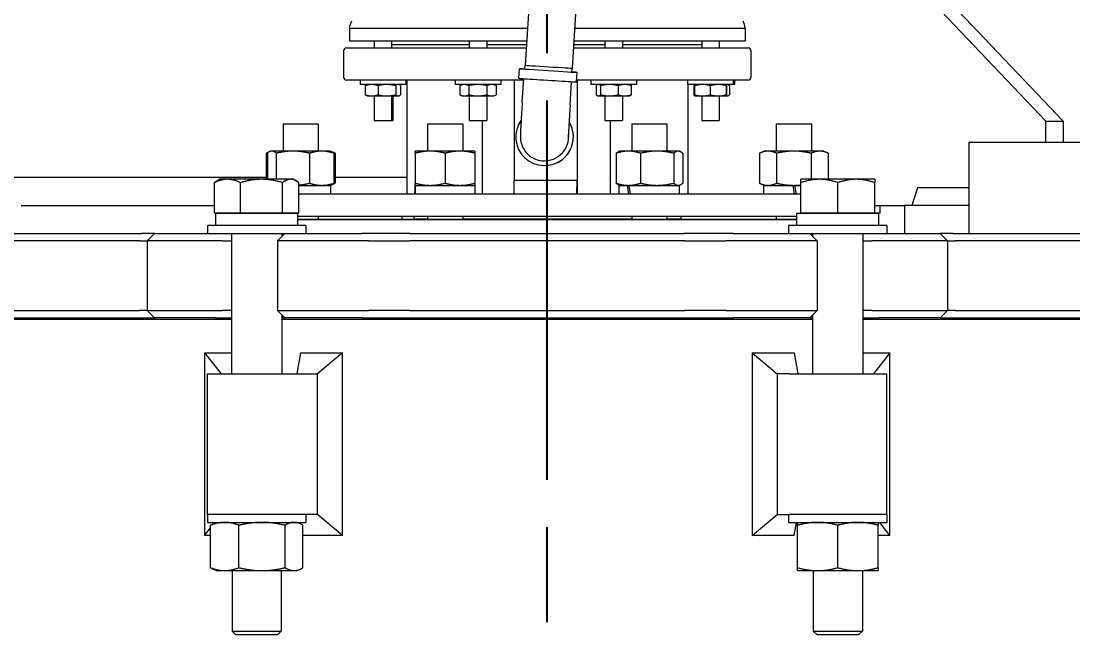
# Model space of a CAD drawing. Header units: inches. Extents: x 19 to 503, y 6 to 322.
# Drawn here: x 94.11 to 112.83, y 125.1 to 136.18 of the extents above; entities that cross this region are included whole.
import ezdxf

# ---------------------------------------------------------------- set-up
doc = ezdxf.new("R2010")
doc.units = ezdxf.units.IN
doc.header["$LTSCALE"] = 15
doc.header["$MEASUREMENT"] = 0
doc.linetypes.add('CHAIN', pattern=[0.7087, 0.4724, -0.0591, 0.1181, -0.0591])
doc.layers.add('Centerline', color=5, linetype='CHAIN', lineweight=25, true_color=0x0000ff)
doc.layers.add('Dimension (ANSI)', color=7, linetype='Continuous', lineweight=25)
doc.layers.add('Visible (ANSI)', color=7, linetype='Continuous', lineweight=50)
doc.styles.add('MEMCOR Medium', font='arial.ttf')
doc.dimstyles.new('Default (ANSI)', dxfattribs={"dimscale": 15, "dimtxt": 0.15, "dimasz": 0.098425, "dimexe": 0.125, "dimexo": 0.0625, "dimgap": 0.031496, "dimtad": 0, "dimtih": 1, "dimtoh": 1, "dimdec": 4, "dimrnd": 1e-08, "dimzin": 3, "dimdsep": 46, "dimlunit": 5, "dimtxsty": 'MEMCOR Medium', "dimcen": 0.09, "dimdle": 0.393701, "dimclrd": 256, "dimclre": 256, "dimclrt": 256, "dimadec": 0, "dimazin": 1, "dimtfac": 0.8, "dimtofl": 0, "dimtmove": 0, "dimatfit": 3, "dimfxl": 1, "dimfrac": 1, "dimtolj": 1, "dimtzin": 4, "dimlwd": -1, "dimlwe": -1, "dimarcsym": 0})

# ---------------------------------------------------------------- blocks, each defined once
blk = doc.blocks.new('*D19')
at = {"layer": 'Defpoints', "color": 0, "transparency": 16777216}
for p in [(76.442, 131.031), (130.511, 131.031), (130.511, 122.723)]:
    blk.add_point(p, dxfattribs=at)
at = {"layer": 'Dimension (ANSI)', "transparency": 16777216}
for p, q in [((76.442, 130.093), (76.442, 120.848)), ((130.511, 130.093), (130.511, 120.848)), ((76.442, 122.723), (68.227, 122.723)), ((129.035, 122.723), (77.918, 122.723))]:
    blk.add_line(p, q, dxfattribs=at)
for points in [[(77.918, 122.969), (77.918, 122.477), (76.442, 122.723)], [(129.035, 122.969), (129.035, 122.477), (130.511, 122.723)]]:
    blk.add_solid(points, dxfattribs=at)
at = {"layer": 'Dimension (ANSI)', "transparency": 16777216, "char_height": 2.25, "attachment_point": 5, "style": 'MEMCOR Medium'}
for s, insert in [('\\A1; 54{\\H0.8x;\\S1#16;} in', (59.228, 125.038)), ('\\A1;[1373.4 mm]', (59.228, 120.809))]:
    blk.add_mtext(s, dxfattribs=dict(at, insert=insert))
blk = doc.blocks.new('*D29')
at = {"layer": 'Defpoints', "color": 0, "transparency": 16777216}
for p in [(31.787, 141.416), (102.901, 141.416), (80.752, 44.463)]:
    blk.add_point(p, dxfattribs=at)
at = {"layer": 'Dimension (ANSI)', "transparency": 16777216}
for p, q in [((101.964, 141.416), (29.912, 141.416)), ((31.787, 139.94), (31.787, 89.902)), ((31.787, 45.94), (31.787, 81.414)), ((79.815, 44.463), (29.912, 44.463))]:
    blk.add_line(p, q, dxfattribs=at)
for points in [[(31.54, 139.94), (32.033, 139.94), (31.787, 141.416)], [(31.54, 45.94), (32.033, 45.94), (31.787, 44.463)]]:
    blk.add_solid(points, dxfattribs=at)
at = {"layer": 'Dimension (ANSI)', "transparency": 16777216, "char_height": 2.25, "attachment_point": 5, "style": 'MEMCOR Medium'}
for s, insert in [('\\A1; 96{\\H0.8x;\\S15#16;} in', (31.787, 87.988)), ('\\A1;[2462.6 mm]', (31.787, 83.744))]:
    blk.add_mtext(s, dxfattribs=dict(at, insert=insert))

msp = doc.modelspace()

# ---------------------------------------------------------------- linework, layer by layer
at = {"layer": 'Centerline', "linetype": 'CHAIN', "ltscale": 0.952448}
msp.add_line((103.47641, 47.01654), (103.47641, 144.14144), dxfattribs=at)
at = {"layer": 'Visible (ANSI)', "linetype": 'Continuous', "lineweight": 18}
for p, q in [((103.26686, 138.28921), (103.08156, 135.39434)), ((104.10245, 138.23572), (103.91716, 135.34086)), ((109.96824, 136.90094), (112.34588, 134.40094)), ((112.6549, 134.40094), (110.27726, 136.90094)), ((99.95641, 136.05414), (103.1238, 136.05414)), ((99.95641, 136.05414), (99.95641, 135.82594)), ((103.96281, 136.05414), (106.99641, 136.05414)), ((106.99641, 136.05414), (106.99641, 135.82594)), ((99.95641, 135.82594), (103.10919, 135.82594)), ((100.39489, 135.82594), (100.39489, 135.70094)), ((100.70739, 135.82594), (100.70739, 135.70094)), ((100.70739, 135.76512), (102.0874, 135.76512)), ((102.0874, 135.82594), (102.0874, 135.70094)), ((102.3999, 135.82594), (102.3999, 135.70094)), ((102.3999, 135.76512), (103.1053, 135.76512)), ((103.94431, 135.76512), (104.50204, 135.76512)), ((103.94821, 135.82594), (106.99641, 135.82594)), ((104.50204, 135.82594), (104.50204, 135.70094)), ((104.81454, 135.82594), (104.81454, 135.70094)), ((104.81454, 135.76512), (106.22435, 135.76512)), ((106.22435, 135.82594), (106.22435, 135.70094)), ((106.53685, 135.82594), (106.53685, 135.70094)), ((99.85141, 135.65094), (99.85141, 135.18094)), ((99.90141, 135.70094), (103.10119, 135.70094)), ((103.9402, 135.70094), (107.05141, 135.70094)), ((107.10141, 135.65094), (107.10141, 135.18094)), ((103.07934, 135.32624), (103.08156, 135.39434)), ((103.91068, 135.27302), (103.91716, 135.34086)), ((102.97254, 135.16186), (102.98346, 135.33237)), ((103.03099, 134.73757), (103.05779, 135.15624)), ((103.99565, 135.09637), (104.00656, 135.26689)), ((103.05617, 135.13094), (99.90141, 135.13094)), ((100.14514, 135.13094), (100.14514, 135.05094)), ((100.95714, 135.05094), (100.14514, 135.05094)), ((100.23645, 135.03063), (100.23645, 134.86825)), ((100.26964, 135.05094), (100.25902, 135.04599)), ((100.46428, 135.03063), (100.46428, 134.86825)), ((100.77897, 135.03063), (100.77897, 134.86825)), ((100.83264, 135.05094), (100.84327, 135.04599)), ((100.86584, 135.03063), (100.86584, 134.86825)), ((100.95714, 135.13094), (100.95714, 135.05094)), ((100.97641, 135.13094), (100.97641, 133.10094)), ((101.83765, 135.13094), (101.83765, 135.05094)), ((102.64965, 135.05094), (101.83765, 135.05094)), ((101.91861, 135.03063), (101.91861, 134.86825)), ((101.96215, 135.05094), (101.92022, 135.03139)), ((102.07868, 135.03063), (102.07868, 134.86825)), ((102.40371, 135.03063), (102.40371, 134.86825)), ((102.52515, 135.05094), (102.56708, 135.03139)), ((102.56869, 135.03063), (102.56869, 134.86825)), ((102.64965, 135.13094), (102.64965, 135.05094)), ((102.88737, 135.13094), (102.88737, 133.35094)), ((103.88358, 134.683), (103.91038, 135.10167)), ((107.05141, 135.13094), (103.99786, 135.13094)), ((104.00733, 135.13094), (104.00733, 133.10094)), ((104.25229, 135.13094), (104.25229, 135.05094)), ((105.06429, 135.05094), (104.25229, 135.05094)), ((104.34506, 135.03063), (104.34506, 134.86825)), ((104.37679, 135.05094), (104.36753, 135.04662)), ((104.42645, 135.03063), (104.42645, 134.86825)), ((104.73968, 135.03063), (104.73968, 134.86825)), ((104.93979, 135.05094), (104.94905, 135.04662)), ((104.97152, 135.03063), (104.97152, 134.86825)), ((105.06429, 135.13094), (105.06429, 135.05094)), ((105.9746, 135.13094), (105.9746, 135.05094)), ((106.7866, 135.05094), (105.9746, 135.05094)), ((105.97641, 135.05094), (105.97641, 133.10094)), ((106.08698, 135.03063), (106.08698, 134.86825)), ((106.09769, 135.03063), (106.09769, 134.86825)), ((106.0991, 135.05094), (106.09909, 135.05093)), ((106.37776, 135.03063), (106.37776, 134.86825)), ((106.66067, 135.03063), (106.66067, 134.86825)), ((106.6621, 135.05094), (106.66211, 135.05093)), ((106.66351, 135.03063), (106.66351, 134.86825)), ((106.68317, 135.05094), (106.6938, 135.04599)), ((106.71637, 135.03063), (106.71637, 134.86825)), ((106.7866, 135.13094), (106.7866, 135.05094)), ((106.80767, 135.05094), (106.7866, 135.05094)), ((106.80767, 135.13094), (106.80767, 135.05094)), ((100.26964, 134.84794), (100.25902, 134.85289)), ((100.26964, 134.84794), (100.35036, 134.84794)), ((100.35036, 134.84794), (100.62162, 134.84794)), ((100.39489, 134.84794), (100.39489, 134.41008)), ((100.62162, 134.84794), (100.8224, 134.84794)), ((100.70739, 134.84794), (100.70739, 134.41008)), ((100.72846, 134.84794), (100.72846, 134.41008)), ((100.8224, 134.84794), (100.83264, 134.84794)), ((100.83264, 134.84794), (100.84327, 134.85289)), ((101.96215, 134.84794), (101.92022, 134.86749)), ((101.96215, 134.84794), (101.99864, 134.84794)), ((101.99864, 134.84794), (102.24119, 134.84794)), ((102.0874, 134.84794), (102.0874, 134.41008)), ((102.24119, 134.84794), (102.4862, 134.84794)), ((102.3999, 134.84794), (102.3999, 134.41008)), ((102.4862, 134.84794), (102.52515, 134.84794)), ((102.52515, 134.84794), (102.56708, 134.86749)), ((104.37679, 134.84794), (104.36753, 134.85226)), ((104.37679, 134.84794), (104.38576, 134.84794)), ((104.38576, 134.84794), (104.58306, 134.84794)), ((104.50204, 134.84794), (104.50204, 134.41008)), ((104.58306, 134.84794), (104.8556, 134.84794)), ((104.81454, 134.84794), (104.81454, 134.41008)), ((104.8556, 134.84794), (104.93979, 134.84794)), ((104.93979, 134.84794), (104.94905, 134.85226)), ((106.0991, 134.84794), (106.09909, 134.84794)), ((106.0991, 134.84794), (106.23773, 134.84794)), ((106.22435, 134.84794), (106.22435, 134.41008)), ((106.23773, 134.84794), (106.51922, 134.84794)), ((106.51922, 134.84794), (106.66209, 134.84794)), ((106.53685, 134.84794), (106.53685, 134.41008)), ((106.66209, 134.84794), (106.6621, 134.84794)), ((106.6621, 134.84794), (106.67293, 134.84794)), ((106.6621, 134.84794), (106.66211, 134.84794)), ((106.67293, 134.84794), (106.68317, 134.84794)), ((106.68317, 134.84794), (106.6938, 134.85289)), ((100.39489, 134.41008), (100.70739, 134.41008)), ((100.70739, 134.41008), (100.72846, 134.41008)), ((102.0874, 134.41008), (102.3999, 134.41008)), ((102.31881, 134.41008), (102.31881, 133.10094)), ((104.50204, 134.41008), (104.81454, 134.41008)), ((104.59515, 134.41008), (104.59515, 133.10094)), ((106.22435, 134.41008), (106.53685, 134.41008)), ((98.77548, 134.35094), (99.40048, 134.35094)), ((98.77548, 134.35094), (98.77548, 133.86594)), ((99.40048, 134.35094), (99.40048, 133.86594)), ((101.34616, 134.35094), (101.97116, 134.35094)), ((101.34616, 134.35094), (101.34616, 133.86594)), ((101.97116, 134.35094), (101.97116, 133.86594)), ((104.98165, 134.35094), (105.60665, 134.35094)), ((104.98165, 134.35094), (104.98165, 133.86594)), ((105.60665, 134.35094), (105.60665, 133.86594)), ((107.55233, 134.35094), (108.17733, 134.35094)), ((107.55233, 134.35094), (107.55233, 133.86594)), ((108.17733, 134.35094), (108.17733, 133.86594)), ((112.34588, 134.40094), (112.6549, 134.40094)), ((112.34588, 134.02594), (112.34588, 134.40094)), ((112.6549, 134.40094), (112.6549, 134.02594)), ((98.53825, 133.8572), (98.47483, 133.82763)), ((98.55698, 133.86594), (98.53825, 133.8572)), ((98.57507, 133.86594), (98.55698, 133.86594)), ((98.95055, 133.86594), (98.57507, 133.86594)), ((99.46345, 133.86594), (98.95055, 133.86594)), ((99.61898, 133.86594), (99.46345, 133.86594)), ((99.61898, 133.86594), (99.63771, 133.8572)), ((99.63771, 133.8572), (99.70112, 133.82763)), ((101.39316, 133.86594), (101.12766, 133.86594)), ((101.92416, 133.86594), (101.39316, 133.86594)), ((102.18966, 133.86594), (101.92416, 133.86594)), ((104.76315, 133.86594), (104.74442, 133.8572)), ((104.91868, 133.86594), (104.76315, 133.86594)), ((105.43159, 133.86594), (104.91868, 133.86594)), ((105.80706, 133.86594), (105.43159, 133.86594)), ((105.82515, 133.86594), (105.80706, 133.86594)), ((105.82515, 133.86594), (105.84388, 133.8572)), ((107.33383, 133.86594), (107.25169, 133.82763)), ((107.40497, 133.86594), (107.33383, 133.86594)), ((107.86483, 133.86594), (107.40497, 133.86594)), ((108.32469, 133.86594), (107.86483, 133.86594)), ((108.39583, 133.86594), (108.32469, 133.86594)), ((108.39583, 133.86594), (108.47798, 133.82763)), ((110.97641, 134.02594), (126.97641, 134.02594)), ((110.97641, 134.02594), (110.97641, 132.40094)), ((98.47483, 133.82763), (98.47483, 133.36457)), ((98.49573, 133.82763), (98.49573, 133.36457)), ((98.65442, 133.82763), (98.65442, 133.36457)), ((99.24667, 133.82763), (99.24667, 133.29524)), ((99.68023, 133.82763), (99.68023, 133.29524)), ((99.70112, 133.82763), (99.70112, 133.29524)), ((101.12766, 133.82763), (101.12766, 133.29524)), ((101.65866, 133.82763), (101.65866, 133.29524)), ((102.18966, 133.82763), (102.18966, 133.29524)), ((103.42838, 133.69377), (103.42472, 133.69377)), ((104.7019, 133.82763), (104.7019, 133.29524)), ((105.13546, 133.82763), (105.13546, 133.29524)), ((105.72771, 133.82763), (105.72771, 133.29524)), ((105.88641, 133.82763), (105.88641, 133.29524)), ((107.25169, 133.82763), (107.25169, 133.29524)), ((107.55826, 133.82763), (107.55826, 133.29524)), ((108.17141, 133.82763), (108.17141, 133.36457)), ((108.47798, 133.82763), (108.47798, 133.36457)), ((103.42987, 133.60834), (103.42838, 133.60834)), ((93.14491, 133.40094), (98.47483, 133.40094)), ((97.55527, 132.76057), (97.55527, 133.30598)), ((97.65027, 133.36457), (97.59623, 133.33336)), ((97.78584, 133.36457), (97.65027, 133.36457)), ((98.3919, 133.36457), (97.78584, 133.36457)), ((98.0164, 132.76057), (98.0164, 133.30598)), ((98.91234, 133.36457), (98.3919, 133.36457)), ((98.7674, 132.76057), (98.7674, 133.30598)), ((98.96227, 133.36457), (98.91234, 133.36457)), ((98.96227, 133.36457), (99.01632, 133.33336)), ((99.05728, 132.76057), (99.05728, 133.30598)), ((99.63771, 133.26567), (99.70112, 133.29524)), ((99.70112, 133.40094), (100.97641, 133.40094)), ((102.88519, 133.10094), (102.88737, 133.35094)), ((102.88737, 133.35094), (104.00733, 133.35094)), ((104.00514, 133.10094), (104.00733, 133.35094)), ((104.00733, 133.35094), (104.00733, 133.10094)), ((107.33383, 133.25694), (107.25169, 133.29524)), ((108.31854, 133.36457), (107.99054, 133.36457)), ((107.99054, 132.76057), (107.99054, 133.30598)), ((108.97454, 133.36457), (108.31854, 133.36457)), ((108.64654, 132.76057), (108.64654, 133.30598)), ((109.30254, 133.36457), (108.97454, 133.36457)), ((109.30254, 132.76057), (109.30254, 133.30598)), ((99.05728, 133.25694), (99.62448, 133.25694)), ((107.99054, 133.10094), (99.05728, 133.10094)), ((99.61898, 133.25694), (99.63771, 133.26567)), ((99.62448, 133.10094), (99.62448, 133.25694)), ((101.12216, 133.10094), (101.12216, 133.14635)), ((101.12251, 133.25694), (102.19516, 133.25694)), ((102.19516, 133.10094), (102.19516, 133.25694)), ((104.76315, 133.25694), (104.74442, 133.26567)), ((104.75765, 133.25694), (104.90125, 133.25694)), ((104.75765, 133.10094), (104.75765, 133.25694)), ((104.90125, 133.25694), (104.90514, 133.25694)), ((104.90514, 133.25694), (104.91868, 133.25694)), ((104.91868, 133.25694), (104.92883, 133.25694)), ((104.92883, 133.25694), (105.83065, 133.25694)), ((105.82515, 133.25694), (105.84388, 133.26567)), ((105.83065, 133.10094), (105.83065, 133.25694)), ((107.32833, 133.25694), (107.84533, 133.25694)), ((107.32833, 133.10094), (107.32833, 133.25694)), ((107.84533, 133.25694), (107.86483, 133.25694)), ((107.84533, 133.25694), (107.87284, 133.10094)), ((107.86483, 133.25694), (107.88433, 133.25694)), ((107.91184, 133.10094), (107.88433, 133.25694)), ((107.88433, 133.25694), (107.99054, 133.25694)), ((110.06335, 133.21344), (109.96678, 132.90094)), ((110.97641, 133.21344), (110.06335, 133.21344)), ((94.11213, 132.90094), (97.55527, 132.90094)), ((97.78584, 132.76057), (97.55527, 132.76057)), ((97.57677, 132.76056), (99.03577, 132.76056)), ((97.57677, 132.54156), (97.57677, 132.76056)), ((97.65027, 132.76057), (97.65027, 132.76056)), ((98.0164, 132.76057), (97.78584, 132.76057)), ((98.3919, 132.76057), (98.0164, 132.76057)), ((98.7674, 132.76057), (98.3919, 132.76057)), ((98.91234, 132.76057), (98.7674, 132.76057)), ((99.05728, 132.76057), (98.91234, 132.76057)), ((98.96227, 132.76057), (98.96227, 132.76056)), ((99.03577, 132.54156), (99.03577, 132.76056)), ((107.91704, 132.76056), (109.37604, 132.76056)), ((107.91704, 132.54156), (107.91704, 132.76056)), ((108.31854, 132.76057), (107.99054, 132.76057)), ((107.99054, 132.76057), (107.99054, 132.76056)), ((108.64654, 132.76057), (108.31854, 132.76057)), ((108.97454, 132.76057), (108.64654, 132.76057)), ((109.30254, 132.76057), (108.97454, 132.76057)), ((109.30254, 132.90094), (109.83159, 132.90094)), ((109.30254, 132.76057), (109.30254, 132.76056)), ((109.39754, 132.76057), (109.30254, 132.76057)), ((109.37604, 132.54156), (109.37604, 132.76056)), ((109.39754, 132.76057), (109.39754, 132.90094)), ((110.97641, 132.90094), (109.83159, 132.90094)), ((109.83159, 132.90094), (109.83159, 132.40094)), ((99.18127, 132.54156), (97.43127, 132.54156)), ((97.43127, 132.54156), (97.43127, 132.40094)), ((107.91704, 132.70094), (99.03577, 132.70094)), ((107.91704, 132.65094), (99.03577, 132.65094)), ((99.03577, 132.65094), (107.91704, 132.65094)), ((99.18127, 132.54156), (99.18127, 132.40094)), ((99.40048, 132.70094), (99.40048, 132.65094)), ((100.89045, 132.70094), (100.89045, 132.65094)), ((101.10141, 132.70094), (101.10141, 132.66094)), ((101.10141, 132.66094), (101.34616, 132.66094)), ((101.34616, 132.70094), (101.34616, 132.65094)), ((101.97116, 132.70094), (101.97116, 132.65094)), ((101.97116, 132.66094), (104.98165, 132.66094)), ((104.98165, 132.70094), (104.98165, 132.65094)), ((105.60665, 132.70094), (105.60665, 132.65094)), ((105.60665, 132.66094), (105.85141, 132.66094)), ((105.85141, 132.70094), (105.85141, 132.66094)), ((107.55233, 132.70094), (107.55233, 132.65094)), ((109.52154, 132.54156), (107.77154, 132.54156)), ((107.77154, 132.54156), (107.77154, 132.40094)), ((109.52154, 132.54156), (109.52154, 132.40094)), ((91.75326, 132.40094), (96.2565, 132.40094)), ((96.48577, 132.40094), (96.2565, 132.40094)), ((96.48577, 132.40094), (96.35577, 132.27094)), ((96.48577, 132.40094), (97.1538, 132.40094)), ((97.1538, 132.40094), (97.42631, 132.40094)), ((97.42631, 132.40094), (97.56987, 132.40094)), ((97.56987, 132.40094), (98.80415, 132.40094)), ((97.85877, 132.40094), (97.85877, 129.90094)), ((98.80415, 132.40094), (98.67415, 132.27094)), ((98.75377, 132.40094), (98.75377, 132.35057)), ((98.80415, 132.40094), (98.904, 132.40094)), ((98.904, 132.40094), (99.18009, 132.40094)), ((99.18009, 132.40094), (100.17062, 132.40094)), ((100.35964, 132.40094), (100.17062, 132.40094)), ((101.03927, 132.40094), (100.35964, 132.40094)), ((101.03927, 132.40094), (105.91354, 132.40094)), ((106.59318, 132.40094), (105.91354, 132.40094)), ((106.78219, 132.40094), (106.59318, 132.40094)), ((106.78219, 132.40094), (107.77272, 132.40094)), ((107.77272, 132.40094), (108.04881, 132.40094)), ((108.04881, 132.40094), (108.14867, 132.40094)), ((108.14867, 132.40094), (108.27867, 132.27094)), ((108.14867, 132.40094), (109.38294, 132.40094)), ((108.19904, 132.40094), (108.19904, 132.35057)), ((109.09404, 132.40094), (109.09404, 129.90094)), ((109.38294, 132.40094), (109.5265, 132.40094)), ((109.5265, 132.40094), (109.79902, 132.40094)), ((109.79902, 132.40094), (110.46705, 132.40094)), ((110.69631, 132.40094), (110.46705, 132.40094)), ((110.46705, 132.40094), (110.59705, 132.27094)), ((110.69631, 132.40094), (115.19956, 132.40094)), ((96.21876, 132.27094), (91.69198, 132.27094)), ((96.21876, 132.27094), (96.35577, 132.27094)), ((97.12362, 132.27094), (96.35577, 132.27094)), ((96.35577, 132.27094), (96.35577, 131.03094)), ((97.39743, 132.27094), (97.12362, 132.27094)), ((97.69816, 132.27094), (97.39743, 132.27094)), ((97.69816, 132.27094), (97.85877, 132.27094)), ((98.88217, 132.27094), (98.67415, 132.27094)), ((98.67415, 132.27094), (98.67415, 131.03094)), ((99.15959, 132.27094), (98.88217, 132.27094)), ((100.29812, 132.27094), (99.15959, 132.27094)), ((100.29812, 132.27094), (100.48714, 132.27094)), ((100.48714, 132.27094), (101.02653, 132.27094)), ((105.92628, 132.27094), (101.02653, 132.27094)), ((105.92628, 132.27094), (106.46567, 132.27094)), ((106.46567, 132.27094), (106.65469, 132.27094)), ((107.79323, 132.27094), (106.65469, 132.27094)), ((108.07064, 132.27094), (107.79323, 132.27094)), ((108.27867, 132.27094), (108.07064, 132.27094)), ((108.27867, 132.27094), (108.27867, 131.03094)), ((109.09404, 132.27094), (109.25465, 132.27094)), ((109.55538, 132.27094), (109.25465, 132.27094)), ((109.8292, 132.27094), (109.55538, 132.27094)), ((110.59705, 132.27094), (109.8292, 132.27094)), ((110.59705, 132.27094), (110.73405, 132.27094)), ((110.59705, 132.27094), (110.59705, 131.03094)), ((115.26084, 132.27094), (110.73405, 132.27094)), ((97.85877, 130.86969), (89.20062, 130.86969)), ((91.41001, 130.90094), (96.48577, 130.90094)), ((91.69198, 131.03094), (96.21876, 131.03094)), ((96.35577, 131.03094), (96.21876, 131.03094)), ((96.35577, 131.03094), (97.12362, 131.03094)), ((96.48577, 130.90094), (96.35577, 131.03094)), ((97.1538, 130.90094), (96.48577, 130.90094)), ((97.12362, 131.03094), (97.39743, 131.03094)), ((97.42631, 130.90094), (97.1538, 130.90094)), ((97.39743, 131.03094), (97.69816, 131.03094)), ((97.57066, 130.90094), (97.42631, 130.90094)), ((97.57066, 130.90094), (97.85877, 130.90094)), ((97.85877, 131.03094), (97.69816, 131.03094)), ((98.67415, 131.03094), (98.88217, 131.03094)), ((98.80415, 130.90094), (98.67415, 131.03094)), ((98.75377, 130.95131), (98.75377, 129.90094)), ((98.75377, 130.90094), (98.80415, 130.90094)), ((108.19904, 130.86969), (98.75377, 130.86969)), ((98.904, 130.90094), (98.80415, 130.90094)), ((98.88217, 131.03094), (99.15959, 131.03094)), ((99.18009, 130.90094), (98.904, 130.90094)), ((99.15959, 131.03094), (100.29812, 131.03094)), ((100.17062, 130.90094), (99.18009, 130.90094)), ((100.17062, 130.90094), (100.35964, 130.90094)), ((100.48714, 131.03094), (100.29812, 131.03094)), ((100.35964, 130.90094), (100.69434, 130.90094)), ((101.02653, 131.03094), (100.48714, 131.03094)), ((100.69434, 130.90094), (106.25847, 130.90094)), ((101.02653, 131.03094), (105.92628, 131.03094)), ((106.46567, 131.03094), (105.92628, 131.03094)), ((106.25847, 130.90094), (106.59318, 130.90094)), ((106.65469, 131.03094), (106.46567, 131.03094)), ((106.59318, 130.90094), (106.78219, 130.90094)), ((106.65469, 131.03094), (107.79323, 131.03094)), ((107.77272, 130.90094), (106.78219, 130.90094)), ((108.04881, 130.90094), (107.77272, 130.90094)), ((107.79323, 131.03094), (108.07064, 131.03094)), ((108.14867, 130.90094), (108.04881, 130.90094)), ((108.07064, 131.03094), (108.27867, 131.03094)), ((108.14867, 130.90094), (108.27867, 131.03094)), ((108.14867, 130.90094), (108.19904, 130.90094)), ((108.19904, 130.95131), (108.19904, 129.90094)), ((109.25465, 131.03094), (109.09404, 131.03094)), ((109.09404, 130.90094), (109.38215, 130.90094)), ((117.7522, 130.86969), (109.09404, 130.86969)), ((109.25465, 131.03094), (109.55538, 131.03094)), ((109.5265, 130.90094), (109.38215, 130.90094)), ((109.79902, 130.90094), (109.5265, 130.90094)), ((109.55538, 131.03094), (109.8292, 131.03094)), ((110.46705, 130.90094), (109.79902, 130.90094)), ((109.8292, 131.03094), (110.59705, 131.03094)), ((110.46705, 130.90094), (110.59705, 131.03094)), ((110.46705, 130.90094), (115.5428, 130.90094)), ((110.73405, 131.03094), (110.59705, 131.03094)), ((110.73405, 131.03094), (115.26084, 131.03094)), ((97.37918, 130.27579), (97.37918, 127.02609)), ((97.37918, 130.27579), (97.85877, 130.27579)), ((97.37918, 130.27579), (97.67053, 129.90094)), ((99.08301, 130.27579), (99.01713, 129.90094)), ((99.08301, 130.27579), (99.83084, 130.27579)), ((99.83084, 130.27579), (99.38691, 129.90094)), ((99.83084, 127.02609), (99.83084, 130.27579)), ((107.12197, 130.27579), (107.12197, 127.02609)), ((107.12197, 130.27579), (107.86981, 130.27579)), ((107.12197, 130.27579), (107.56591, 129.90094)), ((107.86981, 130.27579), (107.93568, 129.90094)), ((109.09404, 130.27579), (109.57363, 130.27579)), ((109.57363, 130.27579), (109.28228, 129.90094)), ((109.57363, 127.02609), (109.57363, 130.27579)), ((97.43127, 129.90094), (99.16446, 129.90094)), ((97.43127, 127.40094), (97.43127, 129.90094)), ((99.16446, 129.90094), (99.38691, 129.90094)), ((99.38691, 127.40094), (99.38691, 129.90094)), ((107.78835, 129.90094), (107.56591, 129.90094)), ((107.56591, 129.90094), (107.56591, 127.40094)), ((107.78835, 129.90094), (109.52154, 129.90094)), ((109.52154, 127.40094), (109.52154, 129.90094)), ((99.16446, 127.40094), (97.43127, 127.40094)), ((99.16446, 127.40094), (97.43127, 127.40094)), ((97.43127, 127.40094), (97.43127, 127.26031)), ((99.38691, 127.40094), (99.16446, 127.40094)), ((99.18127, 127.40094), (99.18127, 127.26031)), ((99.83084, 127.02609), (99.38691, 127.40094)), ((107.12197, 127.02609), (107.56591, 127.40094)), ((107.56591, 127.40094), (107.78835, 127.40094)), ((107.77154, 127.40094), (107.77154, 127.26031)), ((109.52154, 127.40094), (107.78835, 127.40094)), ((109.52154, 127.40094), (107.78835, 127.40094)), ((109.52154, 127.40094), (109.52154, 127.26031)), ((97.37918, 127.02609), (97.48315, 127.15986)), ((97.43127, 127.26031), (99.18127, 127.26031)), ((97.48315, 126.45318), (97.48315, 127.20845)), ((97.58727, 127.26031), (97.52803, 127.23269)), ((97.54642, 127.24127), (97.56123, 127.26031)), ((97.98856, 126.45318), (97.98856, 127.20845)), ((98.81169, 126.45318), (98.81169, 127.20845)), ((99.02527, 127.26031), (99.08451, 127.23269)), ((99.04332, 127.2519), (99.04184, 127.26031)), ((99.1294, 126.45318), (99.1294, 127.20845)), ((107.77154, 127.26031), (109.52154, 127.26031)), ((107.86981, 127.02609), (107.91097, 127.26031)), ((107.92754, 126.45318), (107.92754, 127.20845)), ((108.64654, 126.45318), (108.64654, 127.20845)), ((109.36554, 126.45318), (109.36554, 127.20845)), ((109.57363, 127.02609), (109.39158, 127.26031)), ((97.48315, 127.02609), (97.37918, 127.02609)), ((99.83084, 127.02609), (99.1294, 127.02609)), ((107.86981, 127.02609), (107.12197, 127.02609)), ((109.57363, 127.02609), (109.36554, 127.02609)), ((97.58727, 126.40131), (97.52803, 126.42894)), ((97.58727, 126.40131), (97.73585, 126.40131)), ((97.73585, 126.40131), (98.40012, 126.40131)), ((97.86877, 126.40131), (97.86877, 125.32668)), ((98.40012, 126.40131), (98.97054, 126.40131)), ((98.74377, 126.40131), (98.74377, 125.32668)), ((98.97054, 126.40131), (99.02527, 126.40131)), ((99.02527, 126.40131), (99.08451, 126.42894)), ((107.92754, 126.40131), (108.28704, 126.40131)), ((108.20904, 126.40131), (108.20904, 125.32668)), ((108.28704, 126.40131), (109.00604, 126.40131)), ((109.00604, 126.40131), (109.36554, 126.40131)), ((109.08404, 126.40131), (109.08404, 125.32668)), ((97.86877, 125.32668), (98.74377, 125.32668)), ((97.93694, 125.26056), (97.86877, 125.32668)), ((98.67561, 125.26056), (97.93694, 125.26056)), ((98.67561, 125.26056), (98.74377, 125.32668)), ((108.20904, 125.32668), (109.08404, 125.32668)), ((108.2772, 125.26056), (108.20904, 125.32668)), ((109.01588, 125.26056), (108.2772, 125.26056)), ((109.01588, 125.26056), (109.08404, 125.32668))]:
    msp.add_line(p, q, dxfattribs=at)
for centre, radius, start, end in [((100.24492, 136.03894), 0.28891, 150.65828, 176.984674), ((106.70789, 136.03894), 0.28891, 3.015326, 29.34172), ((99.90141, 135.65094), 0.05, 90, 180), ((107.05141, 135.65094), 0.05, 0, 90), ((99.90141, 135.18094), 0.05, 180, 270), ((107.05141, 135.18094), 0.05, 270, 0)]:
    msp.add_arc(centre, radius, start, end, dxfattribs=at)
for centre, major_axis, ratio, start_param, end_param in [((103.49936, 135.3676), (0.4178, -0.02674), 0.00055745, 3.14159462, 6.28318727), ((103.49501, 135.29963), (-0.51155, 0.03274), 0.00055745, 5.66095776, 10.0470055), ((103.48409, 135.12911), (-0.51155, 0.03274), 0.00055745, 0.00000191, 3.14159457), ((103.42838, 134.12094), (0, -0.5126), 0.99996192, 4.09166532, 8.40370806), ((103.42987, 134.12094), (0, -0.5126), 0.99996192, 0, 2.12558362), ((103.42838, 134.12094), (0, -0.42717), 0.99996192, 0, 1.67525553), ((101.65866, 133.14635), (0, 3.04264), 0.17632698, 1.53444163, 1.58572141), ((101.65866, 133.36753), (0, 3.04264), 0.17632698, 1.60715103, 1.65852673), ((105.29415, 133.14635), (-0.38521, 3.04228), 0.12274422, 1.51890103, 1.57018081), ((105.29415, 133.36753), (-0.38521, 3.04228), 0.12274422, 1.59161043, 1.64298614)]:
    msp.add_ellipse(centre, major_axis=major_axis, ratio=ratio, start_param=start_param, end_param=end_param, dxfattribs=at)
for points, weights in [([(100.35036, 135.05094), (100.29749, 135.05094), (100.23645, 135.03063)], [1, 1.0379548493, 1]), ([(100.23645, 135.03063), (100.24833, 135.041), (100.25902, 135.04599)], [1, 1.01903065952, 1.01897727532]), ([(100.46428, 135.03063), (100.40323, 135.05094), (100.35036, 135.05094)], [1, 1.0379548493, 1]), ([(100.62162, 135.05094), (100.5486, 135.05094), (100.46428, 135.03063)], [1, 1.0379548493, 1]), ([(100.77897, 135.03063), (100.69465, 135.05094), (100.62162, 135.05094)], [1, 1.0379548493, 1]), ([(100.8224, 135.05094), (100.80225, 135.05094), (100.77897, 135.03063)], [1, 1.0379548493, 1]), ([(100.86584, 135.03063), (100.84256, 135.05094), (100.8224, 135.05094)], [1, 1.0379548493, 1]), ([(101.99864, 135.05094), (101.9615, 135.05094), (101.91861, 135.03063)], [1, 1.0379548493, 1]), ([(102.07868, 135.03063), (102.03579, 135.05094), (101.99864, 135.05094)], [1, 1.0379548493, 1]), ([(102.24119, 135.05094), (102.16577, 135.05094), (102.07868, 135.03063)], [1, 1.0379548493, 1]), ([(102.40371, 135.03063), (102.31662, 135.05094), (102.24119, 135.05094)], [1, 1.0379548493, 1]), ([(102.4862, 135.05094), (102.44792, 135.05094), (102.40371, 135.03063)], [1, 1.0379548493, 1]), ([(102.56869, 135.03063), (102.52448, 135.05094), (102.4862, 135.05094)], [1, 1.0379548493, 1]), ([(102.56708, 135.03139), (102.56788, 135.03101), (102.56869, 135.03063)], [1.00134783282, 1.00068632708, 1]), ([(104.38576, 135.05094), (104.36687, 135.05094), (104.34506, 135.03063)], [1, 1.0379548493, 1]), ([(104.42645, 135.03063), (104.40464, 135.05094), (104.38576, 135.05094)], [1, 1.0379548493, 1]), ([(104.58306, 135.05094), (104.51038, 135.05094), (104.42645, 135.03063)], [1, 1.0379548493, 1]), ([(104.73968, 135.03063), (104.65575, 135.05094), (104.58306, 135.05094)], [1, 1.0379548493, 1]), ([(104.8556, 135.05094), (104.8018, 135.05094), (104.73968, 135.03063)], [1, 1.0379548493, 1]), ([(104.97152, 135.03063), (104.9094, 135.05094), (104.8556, 135.05094)], [1, 1.0379548493, 1]), ([(104.94905, 135.04662), (104.95966, 135.04167), (104.97152, 135.03063)], [1.01888705873, 1.02028697131, 1]), ([(106.08698, 135.03063), (106.09268, 135.03561), (106.09805, 135.03931)], [1, 1.0090383393, 1.01377200719]), ([(106.09783, 135.03411), (106.09246, 135.03246), (106.08698, 135.03063)], [1.00602302446, 1.00329810217, 1]), ([(106.09769, 135.03063), (106.09844, 135.05063), (106.09909, 135.05093)], [1, 1.03735902917, 1.00117293374]), ([(106.23773, 135.05094), (106.17274, 135.05094), (106.09769, 135.03063)], [1, 1.0379548493, 1]), ([(106.37776, 135.03063), (106.30272, 135.05094), (106.23773, 135.05094)], [1, 1.0379548493, 1]), ([(106.51922, 135.05094), (106.45357, 135.05094), (106.37776, 135.03063)], [1, 1.0379548493, 1]), ([(106.66067, 135.03063), (106.58487, 135.05094), (106.51922, 135.05094)], [1, 1.0379548493, 1]), ([(106.66209, 135.05094), (106.66143, 135.05094), (106.66067, 135.03063)], [1, 1.0379548493, 1]), ([(106.66351, 135.03063), (106.66275, 135.05094), (106.66209, 135.05094)], [1, 1.0379548493, 1]), ([(106.67293, 135.05094), (106.66771, 135.05094), (106.66243, 135.04967)], [1, 1.00957055719, 1.01431456038]), ([(106.71637, 135.03063), (106.69309, 135.05094), (106.67293, 135.05094)], [1, 1.0379548493, 1]), ([(100.23645, 134.86825), (100.29749, 134.84794), (100.35036, 134.84794)], [1, 1.0379548493, 1]), ([(100.25902, 134.85289), (100.24833, 134.85788), (100.23645, 134.86825)], [1.01897727532, 1.01903065952, 1]), ([(100.35036, 134.84794), (100.40323, 134.84794), (100.46428, 134.86825)], [1, 1.0379548493, 1]), ([(100.46428, 134.86825), (100.5486, 134.84794), (100.62162, 134.84794)], [1, 1.0379548493, 1]), ([(100.62162, 134.84794), (100.69465, 134.84794), (100.77897, 134.86825)], [1, 1.0379548493, 1]), ([(100.77897, 134.86825), (100.80225, 134.84794), (100.8224, 134.84794)], [1, 1.0379548493, 1]), ([(100.8224, 134.84794), (100.84256, 134.84794), (100.86584, 134.86825)], [1, 1.0379548493, 1]), ([(101.91861, 134.86825), (101.9615, 134.84794), (101.99864, 134.84794)], [1, 1.0379548493, 1]), ([(101.99864, 134.84794), (102.03579, 134.84794), (102.07868, 134.86825)], [1, 1.0379548493, 1]), ([(102.07868, 134.86825), (102.16577, 134.84794), (102.24119, 134.84794)], [1, 1.0379548493, 1]), ([(102.24119, 134.84794), (102.31662, 134.84794), (102.40371, 134.86825)], [1, 1.0379548493, 1]), ([(102.40371, 134.86825), (102.44792, 134.84794), (102.4862, 134.84794)], [1, 1.0379548493, 1]), ([(102.4862, 134.84794), (102.52448, 134.84794), (102.56869, 134.86825)], [1, 1.0379548493, 1]), ([(102.56869, 134.86825), (102.56788, 134.86787), (102.56708, 134.86749)], [1, 1.00068632708, 1.00134783282]), ([(104.34506, 134.86825), (104.36687, 134.84794), (104.38576, 134.84794)], [1, 1.0379548493, 1]), ([(104.38576, 134.84794), (104.40464, 134.84794), (104.42645, 134.86825)], [1, 1.0379548493, 1]), ([(104.42645, 134.86825), (104.51038, 134.84794), (104.58306, 134.84794)], [1, 1.0379548493, 1]), ([(104.58306, 134.84794), (104.65575, 134.84794), (104.73968, 134.86825)], [1, 1.0379548493, 1]), ([(104.73968, 134.86825), (104.8018, 134.84794), (104.8556, 134.84794)], [1, 1.0379548493, 1]), ([(104.8556, 134.84794), (104.9094, 134.84794), (104.97152, 134.86825)], [1, 1.0379548493, 1]), ([(104.97152, 134.86825), (104.95966, 134.8572), (104.94905, 134.85226)], [1, 1.02028697131, 1.01888705873]), ([(106.09805, 134.85957), (106.09268, 134.86327), (106.08698, 134.86825)], [1.01377200719, 1.0090383393, 1]), ([(106.08698, 134.86825), (106.09246, 134.86642), (106.09783, 134.86477)], [1, 1.00329810217, 1.00602302446]), ([(106.09909, 134.84794), (106.09844, 134.84825), (106.09769, 134.86825)], [1.00117293374, 1.03735902917, 1]), ([(106.09769, 134.86825), (106.17274, 134.84794), (106.23773, 134.84794)], [1, 1.0379548493, 1]), ([(106.23773, 134.84794), (106.30272, 134.84794), (106.37776, 134.86825)], [1, 1.0379548493, 1]), ([(106.37776, 134.86825), (106.45357, 134.84794), (106.51922, 134.84794)], [1, 1.0379548493, 1]), ([(106.51922, 134.84794), (106.58487, 134.84794), (106.66067, 134.86825)], [1, 1.0379548493, 1]), ([(106.66067, 134.86825), (106.66143, 134.84794), (106.66209, 134.84794)], [1, 1.0379548493, 1]), ([(106.66209, 134.84794), (106.66275, 134.84794), (106.66351, 134.86825)], [1, 1.0379548493, 1]), ([(106.66243, 134.84921), (106.66771, 134.84794), (106.67293, 134.84794)], [1.01431456038, 1.00957055719, 1]), ([(106.67293, 134.84794), (106.69309, 134.84794), (106.71637, 134.86825)], [1, 1.0379548493, 1]), ([(98.51815, 133.84554), (98.49719, 133.83806), (98.47483, 133.82763)], [1.01477953359, 1.01005189042, 1]), ([(98.57507, 133.86594), (98.53825, 133.86594), (98.49573, 133.82763)], [1, 1.0379548493, 1]), ([(98.65442, 133.82763), (98.6119, 133.86594), (98.57507, 133.86594)], [1, 1.0379548493, 1]), ([(98.95055, 133.86594), (98.81311, 133.86594), (98.65442, 133.82763)], [1, 1.0379548493, 1]), ([(99.24667, 133.82763), (99.08798, 133.86594), (98.95055, 133.86594)], [1, 1.0379548493, 1]), ([(99.46345, 133.86594), (99.36284, 133.86594), (99.24667, 133.82763)], [1, 1.0379548493, 1]), ([(99.68023, 133.82763), (99.56406, 133.86594), (99.46345, 133.86594)], [1, 1.0379548493, 1]), ([(99.63771, 133.8572), (99.65781, 133.84783), (99.68023, 133.82763)], [1.01895290532, 1.01965956375, 1]), ([(99.70112, 133.82763), (99.67877, 133.83806), (99.65781, 133.84554)], [1, 1.01005189042, 1.01477953359]), ([(101.12766, 133.82763), (101.12766, 133.86594), (101.12766, 133.86594)], [1, 1.0379548493, 1]), ([(101.39316, 133.86594), (101.26994, 133.86594), (101.12766, 133.82763)], [1, 1.0379548493, 1]), ([(101.65866, 133.82763), (101.51638, 133.86594), (101.39316, 133.86594)], [1, 1.0379548493, 1]), ([(101.92416, 133.86594), (101.80094, 133.86594), (101.65866, 133.82763)], [1, 1.0379548493, 1]), ([(102.18966, 133.82763), (102.04738, 133.86594), (101.92416, 133.86594)], [1, 1.0379548493, 1]), ([(102.18966, 133.86594), (102.18966, 133.86594), (102.18966, 133.82763)], [1, 1.0379548493, 1]), ([(104.91868, 133.86594), (104.81807, 133.86594), (104.7019, 133.82763)], [1, 1.0379548493, 1]), ([(104.7019, 133.82763), (104.72432, 133.84783), (104.74442, 133.8572)], [1, 1.01965956375, 1.01895290532]), ([(105.13546, 133.82763), (105.01929, 133.86594), (104.91868, 133.86594)], [1, 1.0379548493, 1]), ([(105.43159, 133.86594), (105.29415, 133.86594), (105.13546, 133.82763)], [1, 1.0379548493, 1]), ([(105.72771, 133.82763), (105.56902, 133.86594), (105.43159, 133.86594)], [1, 1.0379548493, 1]), ([(105.80706, 133.86594), (105.77023, 133.86594), (105.72771, 133.82763)], [1, 1.0379548493, 1]), ([(105.88641, 133.82763), (105.84388, 133.86594), (105.80706, 133.86594)], [1, 1.0379548493, 1]), ([(107.40497, 133.86594), (107.33383, 133.86594), (107.25169, 133.82763)], [1, 1.0379548493, 1]), ([(107.55826, 133.82763), (107.47612, 133.86594), (107.40497, 133.86594)], [1, 1.0379548493, 1]), ([(107.86483, 133.86594), (107.72255, 133.86594), (107.55826, 133.82763)], [1, 1.0379548493, 1]), ([(108.17141, 133.82763), (108.00712, 133.86594), (107.86483, 133.86594)], [1, 1.0379548493, 1]), ([(108.32469, 133.86594), (108.25355, 133.86594), (108.17141, 133.82763)], [1, 1.0379548493, 1]), ([(108.47798, 133.82763), (108.39583, 133.86594), (108.32469, 133.86594)], [1, 1.0379548493, 1]), ([(97.78584, 133.36457), (97.67883, 133.36457), (97.55527, 133.30598)], [1, 1.0379548493, 1]), ([(97.55527, 133.30598), (97.57641, 133.32192), (97.59623, 133.33336)], [1, 1.01005189042, 1.01477953359]), ([(98.0164, 133.30598), (97.89284, 133.36457), (97.78584, 133.36457)], [1, 1.0379548493, 1]), ([(98.3919, 133.36457), (98.21763, 133.36457), (98.0164, 133.30598)], [1, 1.0379548493, 1]), ([(98.7674, 133.30598), (98.56617, 133.36457), (98.3919, 133.36457)], [1, 1.0379548493, 1]), ([(98.91234, 133.36457), (98.84507, 133.36457), (98.7674, 133.30598)], [1, 1.0379548493, 1]), ([(99.05728, 133.30598), (98.97961, 133.36457), (98.91234, 133.36457)], [1, 1.0379548493, 1]), ([(99.05728, 133.26224), (99.14618, 133.27099), (99.24667, 133.29524)], [1.01779922683, 1.02370597204, 1]), ([(99.24667, 133.29524), (99.36284, 133.25694), (99.46345, 133.25694)], [1, 1.0379548493, 1]), ([(99.46345, 133.25694), (99.56406, 133.25694), (99.68023, 133.29524)], [1, 1.0379548493, 1]), ([(99.68023, 133.29524), (99.65781, 133.27505), (99.63771, 133.26567)], [1, 1.01965956375, 1.01895290532]), ([(99.65781, 133.27734), (99.67877, 133.28482), (99.70112, 133.29524)], [1.01477953359, 1.01005189042, 1]), ([(101.12766, 133.29524), (101.26994, 133.25694), (101.39316, 133.25694)], [1, 1.0379548493, 1]), ([(101.12766, 133.25694), (101.12766, 133.25694), (101.12766, 133.29524)], [1, 1.0379548493, 1]), ([(101.39316, 133.25694), (101.51638, 133.25694), (101.65866, 133.29524)], [1, 1.0379548493, 1]), ([(101.65866, 133.29524), (101.80094, 133.25694), (101.92416, 133.25694)], [1, 1.0379548493, 1]), ([(101.92416, 133.25694), (102.04738, 133.25694), (102.18966, 133.29524)], [1, 1.0379548493, 1]), ([(102.18966, 133.29524), (102.18966, 133.25694), (102.18966, 133.25694)], [1, 1.0379548493, 1]), ([(104.7019, 133.29524), (104.81807, 133.25694), (104.91868, 133.25694)], [1, 1.0379548493, 1]), ([(104.74442, 133.26567), (104.72432, 133.27505), (104.7019, 133.29524)], [1.01895290532, 1.01965956375, 1]), ([(104.91868, 133.25694), (105.01929, 133.25694), (105.13546, 133.29524)], [1, 1.0379548493, 1]), ([(105.13546, 133.29524), (105.29415, 133.25694), (105.43159, 133.25694)], [1, 1.0379548493, 1]), ([(105.43159, 133.25694), (105.56902, 133.25694), (105.72771, 133.29524)], [1, 1.0379548493, 1]), ([(105.72771, 133.29524), (105.77023, 133.25694), (105.80706, 133.25694)], [1, 1.0379548493, 1]), ([(105.80706, 133.25694), (105.84388, 133.25694), (105.88641, 133.29524)], [1, 1.0379548493, 1]), ([(107.25169, 133.29524), (107.33383, 133.25694), (107.40497, 133.25694)], [1, 1.0379548493, 1]), ([(107.40497, 133.25694), (107.47612, 133.25694), (107.55826, 133.29524)], [1, 1.0379548493, 1]), ([(107.55826, 133.29524), (107.72255, 133.25694), (107.86483, 133.25694)], [1, 1.0379548493, 1]), ([(107.99054, 133.30598), (107.99054, 133.36457), (107.99054, 133.36457)], [1, 1.0379548493, 1]), ([(108.31854, 133.36457), (108.16631, 133.36457), (107.99054, 133.30598)], [1, 1.0379548493, 1]), ([(108.64654, 133.30598), (108.47076, 133.36457), (108.31854, 133.36457)], [1, 1.0379548493, 1]), ([(108.97454, 133.36457), (108.82231, 133.36457), (108.64654, 133.30598)], [1, 1.0379548493, 1]), ([(109.30254, 133.30598), (109.12676, 133.36457), (108.97454, 133.36457)], [1, 1.0379548493, 1]), ([(109.30254, 133.36457), (109.30254, 133.36457), (109.30254, 133.30598)], [1, 1.0379548493, 1]), ([(107.86483, 133.25694), (107.92683, 133.25694), (107.99054, 133.26378)], [1, 1.01619107678, 1.01856832096]), ([(97.73585, 127.26031), (97.61857, 127.26031), (97.48315, 127.20845)], [1, 1.0379548493, 1]), ([(97.48315, 127.20845), (97.50632, 127.22256), (97.52803, 127.23269)], [1, 1.01005189042, 1.01477953359]), ([(97.98856, 127.20845), (97.85313, 127.26031), (97.73585, 127.26031)], [1, 1.0379548493, 1]), ([(98.40012, 127.26031), (98.20912, 127.26031), (97.98856, 127.20845)], [1, 1.0379548493, 1]), ([(98.81169, 127.20845), (98.59113, 127.26031), (98.40012, 127.26031)], [1, 1.0379548493, 1]), ([(98.97054, 127.26031), (98.89682, 127.26031), (98.81169, 127.20845)], [1, 1.0379548493, 1]), ([(99.1294, 127.20845), (99.04427, 127.26031), (98.97054, 127.26031)], [1, 1.0379548493, 1]), ([(107.92754, 127.20845), (107.92754, 127.26031), (107.92754, 127.26031)], [1, 1.0379548493, 1]), ([(108.28704, 127.26031), (108.12019, 127.26031), (107.92754, 127.20845)], [1, 1.0379548493, 1]), ([(108.64654, 127.20845), (108.45388, 127.26031), (108.28704, 127.26031)], [1, 1.0379548493, 1]), ([(109.00604, 127.26031), (108.83919, 127.26031), (108.64654, 127.20845)], [1, 1.0379548493, 1]), ([(109.36554, 127.20845), (109.17288, 127.26031), (109.00604, 127.26031)], [1, 1.0379548493, 1]), ([(109.36554, 127.26031), (109.36554, 127.26031), (109.36554, 127.20845)], [1, 1.0379548493, 1]), ([(97.52803, 126.42894), (97.50632, 126.43907), (97.48315, 126.45318)], [1.01477953359, 1.01005189042, 1]), ([(97.48315, 126.45318), (97.61857, 126.40131), (97.73585, 126.40131)], [1, 1.0379548493, 1]), ([(97.73585, 126.40131), (97.85313, 126.40131), (97.98856, 126.45318)], [1, 1.0379548493, 1]), ([(97.98856, 126.45318), (98.20912, 126.40131), (98.40012, 126.40131)], [1, 1.0379548493, 1]), ([(98.40012, 126.40131), (98.59113, 126.40131), (98.81169, 126.45318)], [1, 1.0379548493, 1]), ([(98.81169, 126.45318), (98.89682, 126.40131), (98.97054, 126.40131)], [1, 1.0379548493, 1]), ([(98.97054, 126.40131), (99.04427, 126.40131), (99.1294, 126.45318)], [1, 1.0379548493, 1]), ([(107.92754, 126.40131), (107.92754, 126.40131), (107.92754, 126.45318)], [1, 1.0379548493, 1]), ([(107.92754, 126.45318), (108.12019, 126.40131), (108.28704, 126.40131)], [1, 1.0379548493, 1]), ([(108.28704, 126.40131), (108.45388, 126.40131), (108.64654, 126.45318)], [1, 1.0379548493, 1]), ([(108.64654, 126.45318), (108.83919, 126.40131), (109.00604, 126.40131)], [1, 1.0379548493, 1]), ([(109.00604, 126.40131), (109.17288, 126.40131), (109.36554, 126.45318)], [1, 1.0379548493, 1]), ([(109.36554, 126.45318), (109.36554, 126.40131), (109.36554, 126.40131)], [1, 1.0379548493, 1])]:
    msp.add_rational_spline(points, weights, degree=2, dxfattribs=at)
for points, knots in [([(103.03099, 134.73757), (103.02702, 134.67547), (103.02313, 134.61337), (103.0159, 134.49512), (103.01255, 134.43899), (103.00673, 134.33794), (103.00425, 134.29307), (103.00036, 134.21826), (102.99896, 134.18878), (102.99767, 134.15404), (102.99734, 134.14477), (102.9972, 134.12875), (102.99718, 134.12525), (102.99726, 134.11721), (102.99733, 134.11306), (102.99777, 134.10123), (102.998, 134.09404), (103.00039, 134.06974), (103.00106, 134.05731), (103.01163, 134.0107), (103.01584, 133.99009), (103.0415, 133.93083), (103.05363, 133.90479), (103.09294, 133.85089), (103.11027, 133.82986), (103.16836, 133.77622), (103.21707, 133.74112), (103.32609, 133.70283), (103.3758, 133.69377), (103.42472, 133.69377)], [3.14159265, 3.14159265, 3.14159265, 3.14159265, 3.45575192, 3.45575192, 3.76991118, 3.76991118, 4.08407045, 4.08407045, 4.39822972, 4.39822972, 4.55530935, 4.55530935, 4.59457926, 4.59457926, 4.62631804, 4.62631804, 4.65851548, 4.65851548, 4.68233173, 4.68233173, 4.69479908, 4.69479908, 4.70136704, 4.70136704, 4.7047651, 4.7047651, 4.70938504, 4.70938504, 4.71238898, 4.71238898, 4.71238898, 4.71238898]), ([(103.88358, 134.683), (103.8826, 134.66778), (103.88164, 134.65256), (103.8797, 134.62202), (103.87874, 134.6067), (103.87683, 134.57626), (103.87589, 134.56113), (103.87405, 134.53136), (103.87314, 134.5167), (103.87137, 134.48778), (103.87051, 134.47351), (103.8688, 134.44525), (103.86796, 134.43127), (103.86633, 134.40387), (103.86554, 134.39045), (103.86401, 134.36442), (103.86328, 134.3518), (103.86186, 134.32731), (103.86119, 134.31543), (103.85988, 134.29232), (103.85925, 134.28109), (103.85806, 134.25952), (103.85749, 134.24918), (103.85644, 134.2296), (103.85595, 134.22034), (103.85506, 134.20317), (103.85465, 134.19521), (103.8539, 134.18021), (103.85356, 134.17318), (103.85295, 134.16026), (103.85269, 134.15436), (103.85223, 134.14393), (103.85205, 134.13937), (103.85168, 134.12967), (103.85155, 134.1254), (103.85152, 134.12376), (103.85151, 134.12361), (103.85151, 134.12361)], [3.14159265, 3.14159265, 3.14159265, 3.14159265, 3.21956349, 3.21956349, 3.29852284, 3.29852284, 3.37748919, 3.37748919, 3.4554792, 3.4554792, 3.53342227, 3.53342227, 3.61237551, 3.61237551, 3.6913542, 3.6913542, 3.76936575, 3.76936575, 3.84724491, 3.84724491, 3.92619024, 3.92619024, 4.00520257, 4.00520257, 4.0832523, 4.0832523, 4.15852252, 4.15852252, 4.23499645, 4.23499645, 4.31169943, 4.31169943, 4.38743579, 4.38743579, 4.50352443, 4.50352443, 4.52628244, 4.52628244, 4.52628244, 4.52628244])]:
    msp.add_open_spline(points, degree=3, knots=knots, dxfattribs=at)

# ---------------------------------------------------------------- dimensions: what is measured, and where the dimension line sits
at = {"layer": 'Dimension (ANSI)'}
for base, p1, p2, angle, text, override, picture, middle in [((31.78653, 141.41594), (80.75243, 44.46344), (102.90141, 141.41594), 90, ' <> in\\X[2462.6 mm]', {"dimgap": 0.031496, "dimdec": 4, "dimpost": '', "dimtol": 0, "dimlim": 0, "dimtp": 0, "dimtm": 0, "dimtdec": 2, "dimatfit": 1}, '*D29', (31.78653, 85.65814)), ((130.51129, 122.72331), (76.44152, 131.03094), (130.51129, 131.03094), 180, ' <> in\\X[1373.4 mm]', {"dimgap": 0.031496, "dimtih": 0, "dimtoh": 0, "dimdec": 4, "dimpost": '', "dimtol": 0, "dimlim": 0, "dimtp": 0, "dimtm": 0, "dimtdec": 2, "dimatfit": 2}, '*D19', (59.2279, 122.72331))]:
    dim = msp.add_linear_dim(base=base, p1=p1, p2=p2, angle=angle, text=text, dimstyle='Default (ANSI)', override=override, dxfattribs=at)
    dim.commit()
    dim.dimension.update_dxf_attribs({"geometry": picture, "text_midpoint": middle, "dimtype": 160})

doc.saveas('drawing.dxf')
